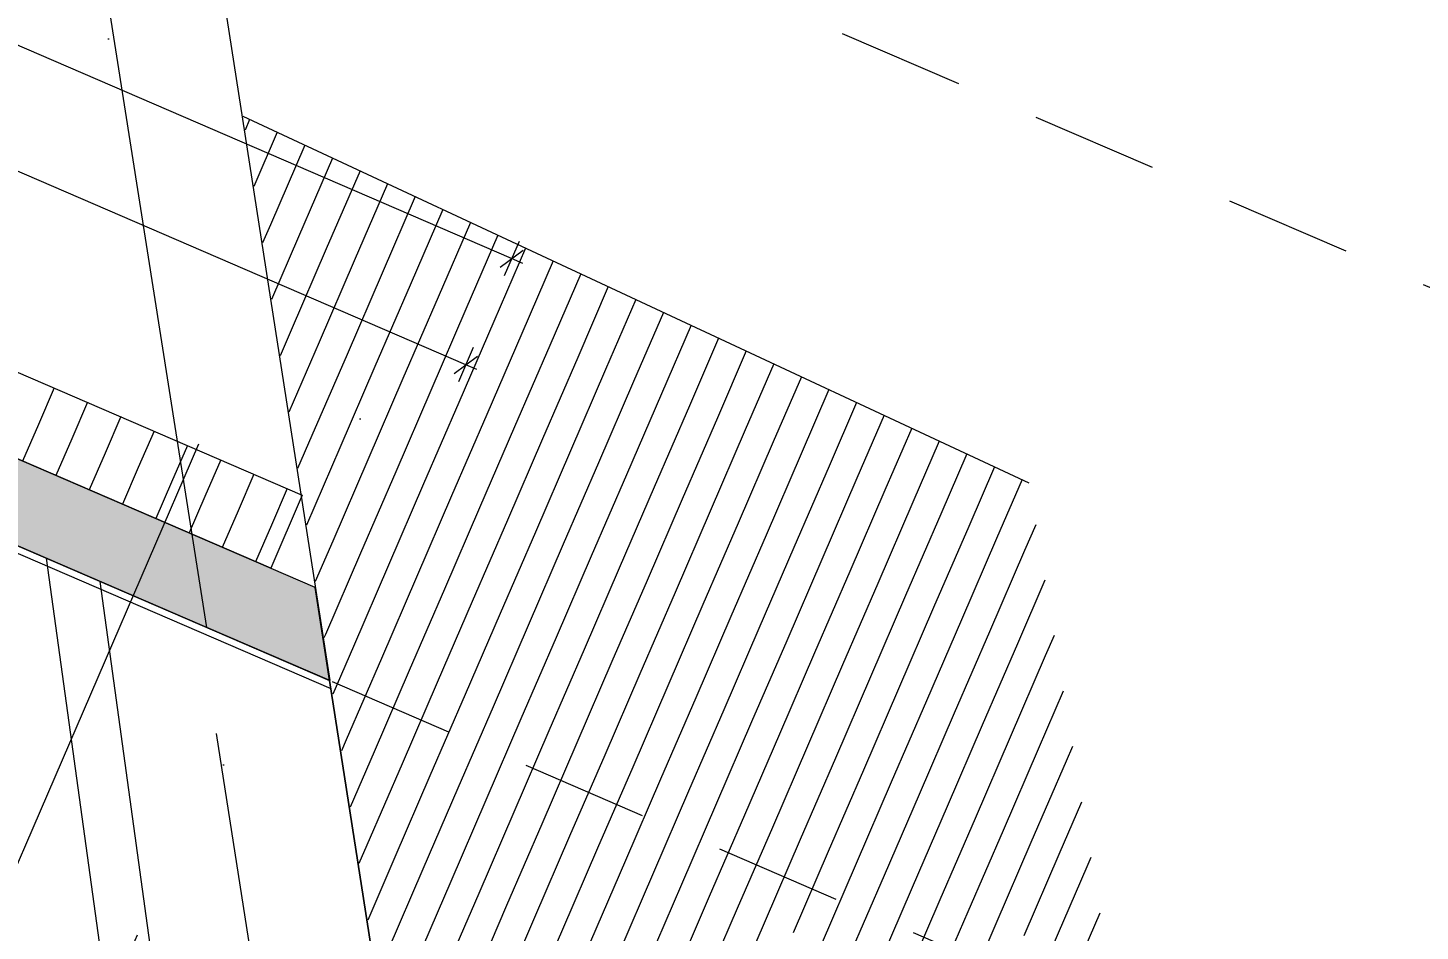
# Model space of a CAD drawing. Header units: millimetres. Extents: x 12535370 to 12592842, y 356201668 to 356234587.
# Drawn here: x 12554355 to 12557847, y 356222781 to 356225047 of the extents above; entities that cross this region are included whole.
import ezdxf
from ezdxf.enums import TextEntityAlignment as Align

# ---------------------------------------------------------------- set-up
doc = ezdxf.new("R2010")
doc.units = ezdxf.units.MM
doc.header["$MEASUREMENT"] = 0
doc.linetypes.add('Dashed Long', pattern=[529.166651, 317.499995, -211.666656])
doc.linetypes.add('Dot & Dashed', pattern=[6702.78, 3527.78, -1763.89, 0, -1411.11])
for name, color, linetype in [('New_045 Dachkonstruktionen', 7, 'Continuous'), ('New_255 Plangrafiken', 7, 'Continuous'), ('New_290 Raster _ Achsen', 7, 'Continuous'), ('New_GRUNDSTÜCKSGRENZE', 7, 'Continuous')]:
    doc.layers.add(name, color=color, linetype=linetype)
for name, color, linetype, lineweight in [('New_045 Dachkonstruktionen_Pen_No__1', 7, 'Continuous', 13), ('New_255 Plangrafiken_Pen_No__1', 7, 'Continuous', 13), ('New_255 Plangrafiken_Pen_No__39', 8, 'Continuous', 13), ('New_290 Raster _ Achsen_Pen_No__108', 7, 'Continuous', 13), ('New_Baulinie_Pen_No__21', 1, 'Continuous', 13), ('New_GRUNDSTÜCKSGRENZE_Pen_No__1', 7, 'Continuous', 13)]:
    doc.layers.add(name, color=color, linetype=linetype, lineweight=lineweight)
doc.layers.add('New_255 Plangrafiken_Pen_No__38', color=253, linetype='Continuous', lineweight=13, true_color=0xa2a2a2)
doc.styles.add('GENERATED_STYLE_1', font='arial.ttf')
doc.dimstyles.new('GENERATED_STYLE__1', dxfattribs={"dimtxt": 125, "dimasz": 47.5, "dimexe": 0.18, "dimexo": 2, "dimgap": 0, "dimtad": 1, "dimlfac": 0.001, "dimzin": 0, "dimdsep": 46, "dimtxsty": 'GENERATED_STYLE_1', "dimblk": 'ARROWHEAD_2', "dimblk1": 'ARROWHEAD_2', "dimblk2": 'ARROWHEAD_2', "dimcen": 0.09, "dimclrd": 7, "dimclre": 7, "dimclrt": 7, "dimadec": 0, "dimazin": 0, "dimtfac": 1, "dimtdec": 4, "dimtmove": 0, "dimatfit": 3, "dimfxl": 1, "dimtolj": 1, "dimtzin": 0, "dimarcsym": 0})

# ---------------------------------------------------------------- blocks, each defined once
blk = doc.blocks.new('Roof_1', base_point=(12552145.5, 356220991.7))
at = {"layer": 'New_045 Dachkonstruktionen_Pen_No__1', "color": 7, "linetype": 'Continuous', "lineweight": 13, "flags": 128}
for points in [[(12555111.4, 356223410.1), (12551499.4, 356224970.4)], [(12551502.8, 356224949.7), (12555114.6, 356223389.4)], [(12555111.4, 356223410.1), (12555443, 356221286.8)], [(12555114.6, 356223389.4), (12555111.4, 356223410.1)]]:
    blk.add_lwpolyline(points, dxfattribs=at)
blk = doc.blocks.new('*X15', base_point=(12240439.2, 356160438.4))
at = {"layer": 'New_255 Plangrafiken_Pen_No__39', "color": 8, "linetype": 'Continuous', "lineweight": 13}
for p, q in [((12554421.3, 356224143.9), (12554381.7, 356224052.1)), ((12554421.3, 356224143.9), (12554381.7, 356224052.1)), ((12554504.8, 356224107.8), (12554465.1, 356224016)), ((12554504.8, 356224107.8), (12554465.1, 356224016)), ((12554588.3, 356224071.8), (12554548.6, 356223980)), ((12554588.3, 356224071.8), (12554548.6, 356223980)), ((12554381.7, 356224052.1), (12554342, 356223960.3)), ((12554381.7, 356224052.1), (12554342, 356223960.3)), ((12554671.7, 356224035.7), (12554632.1, 356223943.9)), ((12554671.7, 356224035.7), (12554632.1, 356223943.9)), ((12554465.1, 356224016), (12554425.5, 356223924.2)), ((12554465.1, 356224016), (12554425.5, 356223924.2)), ((12554755.2, 356223999.6), (12554715.5, 356223907.8)), ((12554755.2, 356223999.6), (12554715.5, 356223907.8)), ((12554548.6, 356223980), (12554509, 356223888.2)), ((12554548.6, 356223980), (12554509, 356223888.2)), ((12554838.7, 356223963.6), (12554799, 356223871.8)), ((12554838.7, 356223963.6), (12554799, 356223871.8)), ((12554632.1, 356223943.9), (12554592.4, 356223852.1)), ((12554632.1, 356223943.9), (12554592.4, 356223852.1)), ((12554922.1, 356223927.5), (12554882.5, 356223835.7)), ((12554922.1, 356223927.5), (12554882.5, 356223835.7)), ((12554715.5, 356223907.8), (12554675.9, 356223816)), ((12554715.5, 356223907.8), (12554675.9, 356223816)), ((12554799, 356223871.8), (12554759.4, 356223780)), ((12554799, 356223871.8), (12554759.4, 356223780)), ((12555005.6, 356223891.5), (12554966, 356223799.7)), ((12555005.6, 356223891.5), (12554966, 356223799.7)), ((12554882.5, 356223835.7), (12554842.8, 356223743.9)), ((12554882.5, 356223835.7), (12554842.8, 356223743.9)), ((12554966, 356223799.7), (12554926.3, 356223707.9)), ((12554966, 356223799.7), (12554926.3, 356223707.9))]:
    blk.add_line(p, q, dxfattribs=at)
blk = doc.blocks.new('Fill_2', base_point=(12240439.2, 356160438.4))
at = {"layer": 'New_255 Plangrafiken_Pen_No__39', "color": 8, "linetype": 'Continuous', "lineweight": 13, "flags": 128}
blk.add_lwpolyline([(12554964.2, 356223691.5), (12544705.2, 356228123.2), (12544784.6, 356228306.8), (12555043.5, 356223875.1)], close=True, dxfattribs=at)
at = {"layer": 'New_255 Plangrafiken_Pen_No__39', "color": 8, "linetype": 'Continuous', "lineweight": 13}
blk.add_blockref('*X15', (12240439.2, 356160438.4), dxfattribs=at)
blk = doc.blocks.new('*X17', base_point=(12240439.2, 356160438.4))
at = {"layer": 'New_255 Plangrafiken_Pen_No__39', "color": 8, "linetype": 'Continuous', "lineweight": 13}
for p, q in [((12554911.4, 356224817.4), (12554900, 356224790.8)), ((12554911.4, 356224817.4), (12554900, 356224790.8)), ((12554980.6, 356224785.1), (12554921.9, 356224649.3)), ((12554980.6, 356224785.1), (12554921.9, 356224649.3)), ((12555049.8, 356224752.8), (12554963.5, 356224553)), ((12555049.8, 356224752.8), (12554963.5, 356224553)), ((12555119, 356224720.6), (12555033.6, 356224522.8)), ((12555119, 356224720.6), (12555033.6, 356224522.8)), ((12555188.2, 356224688.3), (12555103.6, 356224492.5)), ((12555188.2, 356224688.3), (12555103.6, 356224492.5)), ((12555257.4, 356224656), (12555173.7, 356224462.3)), ((12555257.4, 356224656), (12555173.7, 356224462.3)), ((12555326.6, 356224623.8), (12555243.7, 356224432)), ((12555326.6, 356224623.8), (12555243.7, 356224432)), ((12555395.7, 356224591.5), (12555313.8, 356224401.7)), ((12555395.7, 356224591.5), (12555313.8, 356224401.7)), ((12555464.9, 356224559.2), (12555383.8, 356224371.5)), ((12555464.9, 356224559.2), (12555383.8, 356224371.5)), ((12554963.5, 356224553), (12554943.9, 356224507.7)), ((12554963.5, 356224553), (12554943.9, 356224507.7)), ((12555033.6, 356224522.8), (12554965.9, 356224366.1)), ((12555033.6, 356224522.8), (12554965.9, 356224366.1)), ((12555534.1, 356224526.9), (12555453.9, 356224341.2)), ((12555534.1, 356224526.9), (12555453.9, 356224341.2)), ((12555103.6, 356224492.5), (12555015.5, 356224288.6)), ((12555103.6, 356224492.5), (12555015.5, 356224288.6)), ((12555603.3, 356224494.7), (12555523.9, 356224310.9)), ((12555603.3, 356224494.7), (12555523.9, 356224310.9)), ((12555173.7, 356224462.3), (12555085.6, 356224258.3)), ((12555173.7, 356224462.3), (12555085.6, 356224258.3)), ((12555672.5, 356224462.4), (12555594, 356224280.7)), ((12555672.5, 356224462.4), (12555594, 356224280.7)), ((12555243.7, 356224432), (12555155.6, 356224228.1)), ((12555243.7, 356224432), (12555155.6, 356224228.1)), ((12555741.7, 356224430.1), (12555664.1, 356224250.4)), ((12555741.7, 356224430.1), (12555664.1, 356224250.4)), ((12555313.8, 356224401.7), (12555225.7, 356224197.8)), ((12555313.8, 356224401.7), (12555225.7, 356224197.8)), ((12555810.9, 356224397.9), (12555734.1, 356224220.2)), ((12555810.9, 356224397.9), (12555734.1, 356224220.2)), ((12555383.8, 356224371.5), (12555295.7, 356224167.6)), ((12555383.8, 356224371.5), (12555295.7, 356224167.6)), ((12555880.1, 356224365.6), (12555804.2, 356224189.9)), ((12555880.1, 356224365.6), (12555804.2, 356224189.9)), ((12555453.9, 356224341.2), (12555365.8, 356224137.3)), ((12555453.9, 356224341.2), (12555365.8, 356224137.3)), ((12555523.9, 356224310.9), (12555435.9, 356224107)), ((12555523.9, 356224310.9), (12555435.9, 356224107)), ((12555949.2, 356224333.3), (12555874.2, 356224159.6)), ((12555949.2, 356224333.3), (12555874.2, 356224159.6)), ((12555015.5, 356224288.6), (12554987.9, 356224224.6)), ((12555015.5, 356224288.6), (12554987.9, 356224224.6)), ((12555594, 356224280.7), (12555505.9, 356224076.8)), ((12555594, 356224280.7), (12555505.9, 356224076.8)), ((12556018.4, 356224301.1), (12555944.3, 356224129.4)), ((12556018.4, 356224301.1), (12555944.3, 356224129.4)), ((12555085.6, 356224258.3), (12555009.8, 356224083)), ((12555085.6, 356224258.3), (12555009.8, 356224083)), ((12555664.1, 356224250.4), (12555576, 356224046.5)), ((12555664.1, 356224250.4), (12555576, 356224046.5)), ((12556087.6, 356224268.8), (12556014.3, 356224099.1)), ((12556087.6, 356224268.8), (12556014.3, 356224099.1)), ((12555155.6, 356224228.1), (12555067.6, 356224024.2)), ((12555155.6, 356224228.1), (12555067.6, 356224024.2)), ((12555734.1, 356224220.2), (12555646, 356224016.2)), ((12555734.1, 356224220.2), (12555646, 356224016.2)), ((12556156.8, 356224236.5), (12556084.4, 356224068.8)), ((12556156.8, 356224236.5), (12556084.4, 356224068.8)), ((12555225.7, 356224197.8), (12555137.6, 356223993.9)), ((12555225.7, 356224197.8), (12555137.6, 356223993.9)), ((12555804.2, 356224189.9), (12555716.1, 356223986)), ((12555804.2, 356224189.9), (12555716.1, 356223986)), ((12556226, 356224204.2), (12556154.4, 356224038.6)), ((12556226, 356224204.2), (12556154.4, 356224038.6)), ((12556295.2, 356224172), (12556224.5, 356224008.3)), ((12556295.2, 356224172), (12556224.5, 356224008.3)), ((12555295.7, 356224167.6), (12555207.7, 356223963.6)), ((12555295.7, 356224167.6), (12555207.7, 356223963.6)), ((12555365.8, 356224137.3), (12555277.7, 356223933.4)), ((12555365.8, 356224137.3), (12555277.7, 356223933.4)), ((12555874.2, 356224159.6), (12555786.1, 356223955.7)), ((12555874.2, 356224159.6), (12555786.1, 356223955.7)), ((12556364.4, 356224139.7), (12556294.5, 356223978.1)), ((12556364.4, 356224139.7), (12556294.5, 356223978.1)), ((12555435.9, 356224107), (12555347.8, 356223903.1)), ((12555435.9, 356224107), (12555347.8, 356223903.1)), ((12555944.3, 356224129.4), (12555856.2, 356223925.5)), ((12555944.3, 356224129.4), (12555856.2, 356223925.5)), ((12556433.6, 356224107.4), (12556364.6, 356223947.8)), ((12556433.6, 356224107.4), (12556364.6, 356223947.8)), ((12555505.9, 356224076.8), (12555417.8, 356223872.9)), ((12555505.9, 356224076.8), (12555417.8, 356223872.9)), ((12556014.3, 356224099.1), (12555926.2, 356223895.2)), ((12556014.3, 356224099.1), (12555926.2, 356223895.2)), ((12556084.4, 356224068.8), (12555996.3, 356223864.9)), ((12556084.4, 356224068.8), (12555996.3, 356223864.9)), ((12556502.7, 356224075.2), (12556434.6, 356223917.5)), ((12556502.7, 356224075.2), (12556434.6, 356223917.5)), ((12555576, 356224046.5), (12555487.9, 356223842.6)), ((12555576, 356224046.5), (12555487.9, 356223842.6)), ((12556154.4, 356224038.6), (12556066.3, 356223834.7)), ((12556154.4, 356224038.6), (12556066.3, 356223834.7)), ((12556571.9, 356224042.9), (12556504.7, 356223887.3)), ((12556571.9, 356224042.9), (12556504.7, 356223887.3)), ((12555067.6, 356224024.2), (12555031.8, 356223941.4)), ((12555067.6, 356224024.2), (12555031.8, 356223941.4)), ((12555646, 356224016.2), (12555557.9, 356223812.3)), ((12555646, 356224016.2), (12555557.9, 356223812.3)), ((12556224.5, 356224008.3), (12556136.4, 356223804.4)), ((12556224.5, 356224008.3), (12556136.4, 356223804.4)), ((12556641.1, 356224010.6), (12556574.8, 356223857)), ((12556641.1, 356224010.6), (12556574.8, 356223857)), ((12555137.6, 356223993.9), (12555053.8, 356223799.9)), ((12555137.6, 356223993.9), (12555053.8, 356223799.9)), ((12555207.7, 356223963.6), (12555119.6, 356223759.7)), ((12555207.7, 356223963.6), (12555119.6, 356223759.7)), ((12555716.1, 356223986), (12555628, 356223782.1)), ((12555716.1, 356223986), (12555628, 356223782.1)), ((12556294.5, 356223978.1), (12556206.5, 356223774.1)), ((12556294.5, 356223978.1), (12556206.5, 356223774.1)), ((12556710.3, 356223978.3), (12556644.8, 356223826.7)), ((12556710.3, 356223978.3), (12556644.8, 356223826.7)), ((12555277.7, 356223933.4), (12555189.6, 356223729.5)), ((12555277.7, 356223933.4), (12555189.6, 356223729.5)), ((12555786.1, 356223955.7), (12555698, 356223751.8)), ((12555786.1, 356223955.7), (12555698, 356223751.8)), ((12556364.6, 356223947.8), (12556276.5, 356223743.9)), ((12556364.6, 356223947.8), (12556276.5, 356223743.9)), ((12556779.5, 356223946.1), (12556714.9, 356223796.5)), ((12556779.5, 356223946.1), (12556714.9, 356223796.5)), ((12555347.8, 356223903.1), (12555259.7, 356223699.2)), ((12555347.8, 356223903.1), (12555259.7, 356223699.2)), ((12555856.2, 356223925.5), (12555768.1, 356223721.6)), ((12555856.2, 356223925.5), (12555768.1, 356223721.6)), ((12555926.2, 356223895.2), (12555838.2, 356223691.3)), ((12555926.2, 356223895.2), (12555838.2, 356223691.3)), ((12556434.6, 356223917.5), (12556346.6, 356223713.6)), ((12556434.6, 356223917.5), (12556346.6, 356223713.6)), ((12556848.7, 356223913.8), (12556784.9, 356223766.2)), ((12556848.7, 356223913.8), (12556784.9, 356223766.2)), ((12555417.8, 356223872.9), (12555329.7, 356223669)), ((12555417.8, 356223872.9), (12555329.7, 356223669)), ((12555996.3, 356223864.9), (12555908.2, 356223661)), ((12555996.3, 356223864.9), (12555908.2, 356223661)), ((12556504.7, 356223887.3), (12556416.6, 356223683.4)), ((12556504.7, 356223887.3), (12556416.6, 356223683.4)), ((12556574.8, 356223857), (12556486.7, 356223653.1)), ((12556574.8, 356223857), (12556486.7, 356223653.1)), ((12555487.9, 356223842.6), (12555399.8, 356223638.7)), ((12555487.9, 356223842.6), (12555399.8, 356223638.7)), ((12556066.3, 356223834.7), (12555978.3, 356223630.8)), ((12556066.3, 356223834.7), (12555978.3, 356223630.8)), ((12556644.8, 356223826.7), (12556556.7, 356223622.8)), ((12556644.8, 356223826.7), (12556556.7, 356223622.8)), ((12555557.9, 356223812.3), (12555469.8, 356223608.4)), ((12555557.9, 356223812.3), (12555469.8, 356223608.4)), ((12556136.4, 356223804.4), (12556048.3, 356223600.5)), ((12556136.4, 356223804.4), (12556048.3, 356223600.5)), ((12556714.9, 356223796.5), (12556626.8, 356223592.6)), ((12556714.9, 356223796.5), (12556626.8, 356223592.6)), ((12556882.9, 356223800.7), (12556855, 356223736)), ((12556882.9, 356223800.7), (12556855, 356223736)), ((12555119.6, 356223759.7), (12555075.8, 356223658.3)), ((12555119.6, 356223759.7), (12555075.8, 356223658.3)), ((12555628, 356223782.1), (12555539.9, 356223578.2)), ((12555628, 356223782.1), (12555539.9, 356223578.2)), ((12556206.5, 356223774.1), (12556118.4, 356223570.2)), ((12556206.5, 356223774.1), (12556118.4, 356223570.2)), ((12556784.9, 356223766.2), (12556696.8, 356223562.3)), ((12556784.9, 356223766.2), (12556696.8, 356223562.3)), ((12555189.6, 356223729.5), (12555101.5, 356223525.6)), ((12555189.6, 356223729.5), (12555101.5, 356223525.6)), ((12555698, 356223751.8), (12555610, 356223547.9)), ((12555698, 356223751.8), (12555610, 356223547.9)), ((12555768.1, 356223721.6), (12555680, 356223517.6)), ((12555768.1, 356223721.6), (12555680, 356223517.6)), ((12556276.5, 356223743.9), (12556188.4, 356223540)), ((12556276.5, 356223743.9), (12556188.4, 356223540)), ((12556855, 356223736), (12556766.9, 356223532.1)), ((12556855, 356223736), (12556766.9, 356223532.1)), ((12555259.7, 356223699.2), (12555171.6, 356223495.3)), ((12555259.7, 356223699.2), (12555171.6, 356223495.3)), ((12555838.2, 356223691.3), (12555750.1, 356223487.4)), ((12555838.2, 356223691.3), (12555750.1, 356223487.4)), ((12556346.6, 356223713.6), (12556258.5, 356223509.7)), ((12556346.6, 356223713.6), (12556258.5, 356223509.7)), ((12556416.6, 356223683.4), (12556328.5, 356223479.5)), ((12556416.6, 356223683.4), (12556328.5, 356223479.5)), ((12555329.7, 356223669), (12555241.7, 356223465)), ((12555329.7, 356223669), (12555241.7, 356223465)), ((12555908.2, 356223661), (12555820.1, 356223457.1)), ((12555908.2, 356223661), (12555820.1, 356223457.1)), ((12556486.7, 356223653.1), (12556398.6, 356223449.2)), ((12556486.7, 356223653.1), (12556398.6, 356223449.2)), ((12556905.9, 356223661.5), (12556836.9, 356223501.8)), ((12556905.9, 356223661.5), (12556836.9, 356223501.8)), ((12555399.8, 356223638.7), (12555311.7, 356223434.8)), ((12555399.8, 356223638.7), (12555311.7, 356223434.8)), ((12555978.3, 356223630.8), (12555890.2, 356223426.9)), ((12555978.3, 356223630.8), (12555890.2, 356223426.9)), ((12556556.7, 356223622.8), (12556468.6, 356223418.9)), ((12556556.7, 356223622.8), (12556468.6, 356223418.9)), ((12555469.8, 356223608.4), (12555381.8, 356223404.5)), ((12555469.8, 356223608.4), (12555381.8, 356223404.5)), ((12555539.9, 356223578.2), (12555451.8, 356223374.3)), ((12555539.9, 356223578.2), (12555451.8, 356223374.3)), ((12556048.3, 356223600.5), (12555960.2, 356223396.6)), ((12556048.3, 356223600.5), (12555960.2, 356223396.6)), ((12556626.8, 356223592.6), (12556538.7, 356223388.7)), ((12556626.8, 356223592.6), (12556538.7, 356223388.7)), ((12555610, 356223547.9), (12555521.9, 356223344)), ((12555610, 356223547.9), (12555521.9, 356223344)), ((12556118.4, 356223570.2), (12556030.3, 356223366.3)), ((12556118.4, 356223570.2), (12556030.3, 356223366.3)), ((12556696.8, 356223562.3), (12556608.7, 356223358.4)), ((12556696.8, 356223562.3), (12556608.7, 356223358.4)), ((12555101.5, 356223525.6), (12555097.7, 356223516.8)), ((12555101.5, 356223525.6), (12555097.7, 356223516.8)), ((12555680, 356223517.6), (12555591.9, 356223313.7)), ((12555680, 356223517.6), (12555591.9, 356223313.7)), ((12556188.4, 356223540), (12556100.3, 356223336.1)), ((12556188.4, 356223540), (12556100.3, 356223336.1)), ((12556258.5, 356223509.7), (12556170.4, 356223305.8)), ((12556258.5, 356223509.7), (12556170.4, 356223305.8)), ((12556766.9, 356223532.1), (12556678.8, 356223328.1)), ((12556766.9, 356223532.1), (12556678.8, 356223328.1)), ((12556928.9, 356223522.3), (12556907, 356223471.5)), ((12556928.9, 356223522.3), (12556907, 356223471.5)), ((12555171.6, 356223495.3), (12555119.7, 356223375.2)), ((12555171.6, 356223495.3), (12555119.7, 356223375.2)), ((12555750.1, 356223487.4), (12555662, 356223283.5)), ((12555750.1, 356223487.4), (12555662, 356223283.5)), ((12556328.5, 356223479.5), (12556240.4, 356223275.5)), ((12556328.5, 356223479.5), (12556240.4, 356223275.5)), ((12556836.9, 356223501.8), (12556748.9, 356223297.9)), ((12556836.9, 356223501.8), (12556748.9, 356223297.9)), ((12555241.7, 356223465), (12555153.6, 356223261.1)), ((12555241.7, 356223465), (12555153.6, 356223261.1)), ((12555820.1, 356223457.1), (12555732, 356223253.2)), ((12555820.1, 356223457.1), (12555732, 356223253.2)), ((12556398.6, 356223449.2), (12556310.5, 356223245.3)), ((12556398.6, 356223449.2), (12556310.5, 356223245.3)), ((12556907, 356223471.5), (12556818.9, 356223267.6)), ((12556907, 356223471.5), (12556818.9, 356223267.6)), ((12555311.7, 356223434.8), (12555223.6, 356223230.9)), ((12555311.7, 356223434.8), (12555223.6, 356223230.9)), ((12555381.8, 356223404.5), (12555293.7, 356223200.6)), ((12555381.8, 356223404.5), (12555293.7, 356223200.6)), ((12555890.2, 356223426.9), (12555802.1, 356223222.9)), ((12555890.2, 356223426.9), (12555802.1, 356223222.9)), ((12556468.6, 356223418.9), (12556380.6, 356223215)), ((12556468.6, 356223418.9), (12556380.6, 356223215)), ((12555451.8, 356223374.3), (12555363.7, 356223170.3)), ((12555451.8, 356223374.3), (12555363.7, 356223170.3)), ((12555960.2, 356223396.6), (12555872.1, 356223192.7)), ((12555960.2, 356223396.6), (12555872.1, 356223192.7)), ((12556538.7, 356223388.7), (12556450.6, 356223184.8)), ((12556538.7, 356223388.7), (12556450.6, 356223184.8)), ((12556951.9, 356223383.1), (12556889, 356223237.4)), ((12556951.9, 356223383.1), (12556889, 356223237.4)), ((12555521.9, 356223344), (12555433.8, 356223140.1)), ((12555521.9, 356223344), (12555433.8, 356223140.1)), ((12556030.3, 356223366.3), (12555942.2, 356223162.4)), ((12556030.3, 356223366.3), (12555942.2, 356223162.4)), ((12556100.3, 356223336.1), (12556012.3, 356223132.2)), ((12556100.3, 356223336.1), (12556012.3, 356223132.2)), ((12556608.7, 356223358.4), (12556520.7, 356223154.5)), ((12556608.7, 356223358.4), (12556520.7, 356223154.5)), ((12555591.9, 356223313.7), (12555503.8, 356223109.8)), ((12555591.9, 356223313.7), (12555503.8, 356223109.8)), ((12556170.4, 356223305.8), (12556082.3, 356223101.9)), ((12556170.4, 356223305.8), (12556082.3, 356223101.9)), ((12556678.8, 356223328.1), (12556590.7, 356223124.2)), ((12556678.8, 356223328.1), (12556590.7, 356223124.2)), ((12555662, 356223283.5), (12555573.9, 356223079.6)), ((12555662, 356223283.5), (12555573.9, 356223079.6)), ((12556240.4, 356223275.5), (12556152.4, 356223071.6)), ((12556240.4, 356223275.5), (12556152.4, 356223071.6)), ((12556748.9, 356223297.9), (12556660.8, 356223094)), ((12556748.9, 356223297.9), (12556660.8, 356223094)), ((12556818.9, 356223267.6), (12556730.8, 356223063.7)), ((12556818.9, 356223267.6), (12556730.8, 356223063.7)), ((12555153.6, 356223261.1), (12555141.7, 356223233.6)), ((12555153.6, 356223261.1), (12555141.7, 356223233.6)), ((12555223.6, 356223230.9), (12555163.7, 356223092.1)), ((12555223.6, 356223230.9), (12555163.7, 356223092.1)), ((12555732, 356223253.2), (12555643.9, 356223049.3)), ((12555732, 356223253.2), (12555643.9, 356223049.3)), ((12556310.5, 356223245.3), (12556222.4, 356223041.4)), ((12556310.5, 356223245.3), (12556222.4, 356223041.4)), ((12556889, 356223237.4), (12556800.9, 356223033.4)), ((12556889, 356223237.4), (12556800.9, 356223033.4)), ((12556974.9, 356223243.9), (12556959, 356223207.1)), ((12556974.9, 356223243.9), (12556959, 356223207.1)), ((12555293.7, 356223200.6), (12555205.6, 356222996.7)), ((12555293.7, 356223200.6), (12555205.6, 356222996.7)), ((12555802.1, 356223222.9), (12555714, 356223019)), ((12555802.1, 356223222.9), (12555714, 356223019)), ((12556380.6, 356223215), (12556292.5, 356223011.1)), ((12556380.6, 356223215), (12556292.5, 356223011.1)), ((12556959, 356223207.1), (12556870.9, 356223003.2)), ((12556959, 356223207.1), (12556870.9, 356223003.2)), ((12555363.7, 356223170.3), (12555275.6, 356222966.4)), ((12555363.7, 356223170.3), (12555275.6, 356222966.4)), ((12555872.1, 356223192.7), (12555784.1, 356222988.8)), ((12555872.1, 356223192.7), (12555784.1, 356222988.8)), ((12555942.2, 356223162.4), (12555854.1, 356222958.5)), ((12555942.2, 356223162.4), (12555854.1, 356222958.5)), ((12556450.6, 356223184.8), (12556362.5, 356222980.8)), ((12556450.6, 356223184.8), (12556362.5, 356222980.8)), ((12555433.8, 356223140.1), (12555345.7, 356222936.2)), ((12555433.8, 356223140.1), (12555345.7, 356222936.2)), ((12556012.3, 356223132.2), (12555924.2, 356222928.2)), ((12556012.3, 356223132.2), (12555924.2, 356222928.2)), ((12556520.7, 356223154.5), (12556432.6, 356222950.6)), ((12556520.7, 356223154.5), (12556432.6, 356222950.6)), ((12556590.7, 356223124.2), (12556502.6, 356222920.3)), ((12556590.7, 356223124.2), (12556502.6, 356222920.3)), ((12555503.8, 356223109.8), (12555415.8, 356222905.9)), ((12555503.8, 356223109.8), (12555415.8, 356222905.9)), ((12556082.3, 356223101.9), (12555994.2, 356222898)), ((12556082.3, 356223101.9), (12555994.2, 356222898)), ((12556660.8, 356223094), (12556572.7, 356222890.1)), ((12556660.8, 356223094), (12556572.7, 356222890.1)), ((12556997.9, 356223104.7), (12556941, 356222972.9)), ((12556997.9, 356223104.7), (12556941, 356222972.9)), ((12555573.9, 356223079.6), (12555485.8, 356222875.6)), ((12555573.9, 356223079.6), (12555485.8, 356222875.6)), ((12556152.4, 356223071.6), (12556064.3, 356222867.7)), ((12556152.4, 356223071.6), (12556064.3, 356222867.7)), ((12556730.8, 356223063.7), (12556642.7, 356222859.8)), ((12556730.8, 356223063.7), (12556642.7, 356222859.8)), ((12555643.9, 356223049.3), (12555555.9, 356222845.4)), ((12555643.9, 356223049.3), (12555555.9, 356222845.4)), ((12555714, 356223019), (12555625.9, 356222815.1)), ((12555714, 356223019), (12555625.9, 356222815.1)), ((12556222.4, 356223041.4), (12556134.3, 356222837.5)), ((12556222.4, 356223041.4), (12556134.3, 356222837.5)), ((12556800.9, 356223033.4), (12556712.8, 356222829.5)), ((12556800.9, 356223033.4), (12556712.8, 356222829.5)), ((12555205.6, 356222996.7), (12555185.6, 356222950.5)), ((12555205.6, 356222996.7), (12555185.6, 356222950.5)), ((12555784.1, 356222988.8), (12555696, 356222784.9)), ((12555784.1, 356222988.8), (12555696, 356222784.9)), ((12556292.5, 356223011.1), (12556204.4, 356222807.2)), ((12556292.5, 356223011.1), (12556204.4, 356222807.2)), ((12556870.9, 356223003.2), (12556782.8, 356222799.3)), ((12556870.9, 356223003.2), (12556782.8, 356222799.3)), ((12555275.6, 356222966.4), (12555207.6, 356222808.9)), ((12555275.6, 356222966.4), (12555207.6, 356222808.9)), ((12555854.1, 356222958.5), (12555766, 356222754.6)), ((12555854.1, 356222958.5), (12555766, 356222754.6)), ((12556362.5, 356222980.8), (12556274.4, 356222776.9)), ((12556362.5, 356222980.8), (12556274.4, 356222776.9)), ((12556432.6, 356222950.6), (12556344.5, 356222746.7)), ((12556432.6, 356222950.6), (12556344.5, 356222746.7)), ((12556941, 356222972.9), (12556852.9, 356222769)), ((12556941, 356222972.9), (12556852.9, 356222769)), ((12557020.9, 356222965.5), (12557011, 356222942.7)), ((12557020.9, 356222965.5), (12557011, 356222942.7)), ((12555345.7, 356222936.2), (12555257.6, 356222732.3)), ((12555345.7, 356222936.2), (12555257.6, 356222732.3)), ((12555924.2, 356222928.2), (12555836.1, 356222724.3)), ((12555924.2, 356222928.2), (12555836.1, 356222724.3)), ((12556502.6, 356222920.3), (12556414.5, 356222716.4)), ((12556502.6, 356222920.3), (12556414.5, 356222716.4)), ((12557011, 356222942.7), (12556923, 356222738.7)), ((12557011, 356222942.7), (12556923, 356222738.7)), ((12555415.8, 356222905.9), (12555327.7, 356222702)), ((12555415.8, 356222905.9), (12555327.7, 356222702)), ((12555994.2, 356222898), (12555906.1, 356222694.1)), ((12555994.2, 356222898), (12555906.1, 356222694.1)), ((12556572.7, 356222890.1), (12556484.6, 356222686.1)), ((12556572.7, 356222890.1), (12556484.6, 356222686.1)), ((12555485.8, 356222875.6), (12555397.7, 356222671.7)), ((12555485.8, 356222875.6), (12555397.7, 356222671.7)), ((12555555.9, 356222845.4), (12555467.8, 356222641.5)), ((12555555.9, 356222845.4), (12555467.8, 356222641.5)), ((12556064.3, 356222867.7), (12555976.2, 356222663.8)), ((12556064.3, 356222867.7), (12555976.2, 356222663.8)), ((12556642.7, 356222859.8), (12556554.7, 356222655.9)), ((12556642.7, 356222859.8), (12556554.7, 356222655.9)), ((12555625.9, 356222815.1), (12555537.8, 356222611.2)), ((12555625.9, 356222815.1), (12555537.8, 356222611.2)), ((12556134.3, 356222837.5), (12556046.2, 356222633.5)), ((12556134.3, 356222837.5), (12556046.2, 356222633.5)), ((12556712.8, 356222829.5), (12556624.7, 356222625.6)), ((12556712.8, 356222829.5), (12556624.7, 356222625.6)), ((12557043.9, 356222826.3), (12556993, 356222708.5)), ((12557043.9, 356222826.3), (12556993, 356222708.5)), ((12555696, 356222784.9), (12555607.9, 356222580.9)), ((12555696, 356222784.9), (12555607.9, 356222580.9)), ((12556204.4, 356222807.2), (12556116.3, 356222603.3)), ((12556204.4, 356222807.2), (12556116.3, 356222603.3)), ((12556782.8, 356222799.3), (12556694.8, 356222595.4)), ((12556782.8, 356222799.3), (12556694.8, 356222595.4))]:
    blk.add_line(p, q, dxfattribs=at)
blk = doc.blocks.new('Fill_3', base_point=(12240439.2, 356160438.4))
at = {"layer": 'New_255 Plangrafiken_Pen_No__39', "color": 8, "linetype": 'Continuous', "lineweight": 13}
blk.add_blockref('*X17', (12240439.2, 356160438.4), dxfattribs=at)
blk = doc.blocks.new('Standard grid marker[35]', base_point=(12542916.7, 356228351.1))
at = {"layer": 'New_290 Raster _ Achsen_Pen_No__108', "color": 7, "linetype": 'Dot & Dashed', "lineweight": 13}
blk.add_line((12543834.8, 356227954.6), (12564850.8, 356218876), dxfattribs=at)
at = {"layer": 'New_290 Raster _ Achsen_Pen_No__108', "color": 7, "lineweight": 13, "style": 'GENERATED_STYLE_1'}
for tag, p in [('AC_MarkerText_1_0', (12542799.4, 356228486.6)), ('AC_MarkerText_1_1', (12565972.8, 356218476.1))]:
    blk.add_attdef(tag, text='', height=150, rotation=336.6365, dxfattribs=at).set_placement(p, align=Align.TOP_CENTER)
blk = doc.blocks.new('Standard grid marker[37]', base_point=(12557683.4, 356229842.1))
at = {"layer": 'New_290 Raster _ Achsen_Pen_No__108', "color": 7, "linetype": 'Dot & Dashed', "lineweight": 13}
blk.add_line((12557286.9, 356228924.1), (12549224.7, 356210261), dxfattribs=at)
at = {"layer": 'New_290 Raster _ Achsen_Pen_No__108', "color": 7, "lineweight": 13, "style": 'GENERATED_STYLE_1'}
for tag, p in [('AC_MarkerText_1_0', (12557796.2, 356230068.8)), ('AC_MarkerText_1_1', (12548802.1, 356209248.4))]:
    blk.add_attdef(tag, text='', height=150, rotation=336.6365, dxfattribs=at).set_placement(p, align=Align.TOP_CENTER)
blk = doc.blocks.new('Standard grid marker[38]', base_point=(12557581.8, 356205556.1))
at = {"layer": 'New_290 Raster _ Achsen_Pen_No__108', "color": 7, "linetype": 'Dot & Dashed', "lineweight": 13}
blk.add_line((12557428.3, 356206544.2), (12554130.1, 356227771.8), dxfattribs=at)
at = {"layer": 'New_290 Raster _ Achsen_Pen_No__108', "color": 7, "lineweight": 13, "style": 'GENERATED_STYLE_1'}
for tag, p in [('AC_MarkerText_1_1', (12553993, 356228998.9)), ('AC_MarkerText_1_0', (12557652, 356205449.2))]:
    blk.add_attdef(tag, text='', height=150, rotation=336.6365, dxfattribs=at).set_placement(p, align=Align.TOP_CENTER)
blk = doc.blocks.new('Polyline_1', base_point=(12547951.5, 356208754.5))
at = {"layer": 'New_255 Plangrafiken_Pen_No__1', "color": 7, "linetype": 'Dot & Dashed', "lineweight": 13, "flags": 128}
blk.add_lwpolyline([(12547951.5, 356208754.5), (12548158.4, 356208665.1), (12555622.5, 356225943.9), (12555614.4, 356225947.5)], dxfattribs=at)
blk = doc.blocks.new('*D168', base_point=(12240439.2, 356160438.4))
at = {"layer": 'New_GRUNDSTÜCKSGRENZE_Pen_No__1', "color": 7, "linetype": 'Continuous', "lineweight": 13, "transparency": 16777216}
for p, q in [((12551812.5, 356225740.6), (12551870.4, 356225783.6)), ((12555453.4, 356224201.8), (12551841.4, 356225762.1)), ((12555472, 356224244.8), (12555434.8, 356224158.8)), ((12555424.5, 356224180.3), (12555482.4, 356224223.3)), ((12555481.5, 356224189.7), (12555453.4, 356224201.8))]:
    blk.add_line(p, q, dxfattribs=at)
at = {"layer": 'New_GRUNDSTÜCKSGRENZE_Pen_No__1', "color": 7, "lineweight": 13, "transparency": 16777216, "insert": (12553463.4, 356225056), "char_height": 125, "attachment_point": 7, "rotation": 336.6365, "style": 'GENERATED_STYLE_1'}
blk.add_mtext('\\A1;{\\pql;\\fArial|b0|i0|c0|p0;\\W1.000000;3,93\\fArial|b0|i0|c0|p0;\\W1.000000;\\A1{\\H.66x;\\S5^  ;}}', dxfattribs=at)
blk = doc.blocks.new('ARROWHEAD_2')
at = {"color": 0, "linetype": 'Continuous', "lineweight": 0}
for p, q in [((0, 0), (-1, 0)), ((-0.378, -0.655), (0.378, 0.655))]:
    blk.add_line(p, q, dxfattribs=at)
blk = doc.blocks.new('*D169', base_point=(12240439.2, 356160438.4))
at = {"layer": 'New_GRUNDSTÜCKSGRENZE_Pen_No__1', "color": 7, "linetype": 'Continuous', "lineweight": 13, "transparency": 16777216}
for p, q in [((12548353.1, 356227269), (12544968, 356228731.3)), ((12548324.1, 356227247.5), (12548382, 356227290.6)), ((12548371.7, 356227312.1), (12548334.5, 356227226)), ((12551841.4, 356225762.1), (12548353.1, 356227269)), ((12551812.5, 356225740.6), (12551870.4, 356225783.6)), ((12551860, 356225805.1), (12551822.8, 356225719.1)), ((12555453.4, 356224201.8), (12551841.4, 356225762.1))]:
    blk.add_line(p, q, dxfattribs=at)
at = {"layer": 'New_GRUNDSTÜCKSGRENZE_Pen_No__1', "color": 7, "lineweight": 13, "transparency": 16777216, "insert": (12549954, 356226604.7), "char_height": 125, "attachment_point": 7, "rotation": 336.6365, "style": 'GENERATED_STYLE_1'}
blk.add_mtext('\\A1;{\\pql;\\fArial|b0|i0|c0|p0;\\W1.000000;3,80}', dxfattribs=at)
blk = doc.blocks.new('*D171', base_point=(12240439.2, 356160438.4))
at = {"layer": 'New_GRUNDSTÜCKSGRENZE_Pen_No__1', "color": 7, "linetype": 'Continuous', "lineweight": 13, "transparency": 16777216}
for p, q in [((12545101.7, 356229040.8), (12545064.5, 356228954.8)), ((12545112, 356229019.3), (12545054.1, 356228976.3)), ((12545083.1, 356228997.8), (12545055, 356229009.9)), ((12555568.5, 356224468.3), (12545083.1, 356228997.8)), ((12555539.6, 356224446.7), (12555597.5, 356224489.8)), ((12555587.1, 356224511.3), (12555549.9, 356224425.2)), ((12555596.6, 356224456.1), (12555568.5, 356224468.3))]:
    blk.add_line(p, q, dxfattribs=at)
at = {"layer": 'New_GRUNDSTÜCKSGRENZE_Pen_No__1', "color": 7, "lineweight": 13, "transparency": 16777216, "insert": (12550144.6, 356226838.5), "char_height": 125, "attachment_point": 7, "rotation": 336.6365, "style": 'GENERATED_STYLE_1'}
blk.add_mtext('\\A1;{\\pql;\\fArial|b0|i0|c0|p0;\\W1.000000;11,42}', dxfattribs=at)
blk = doc.blocks.new('*D175', base_point=(12240439.2, 356160438.4))
at = {"layer": 'New_GRUNDSTÜCKSGRENZE_Pen_No__1', "color": 7, "linetype": 'Continuous', "lineweight": 13, "transparency": 16777216}
for p, q in [((12558057.6, 356223871.2), (12558052.9, 356223901.4)), ((12558103.9, 356223878.4), (12558011.3, 356223863.9)), ((12558091.3, 356223858.2), (12558023.9, 356223884.2)), ((12560800.1, 356206349.1), (12558057.6, 356223871.2)), ((12560766.5, 356206362.1), (12560833.8, 356206336.1)), ((12560846.5, 356206356.4), (12560753.8, 356206341.9)), ((12560804.9, 356206318.9), (12560800.1, 356206349.1))]:
    blk.add_line(p, q, dxfattribs=at)
at = {"layer": 'New_GRUNDSTÜCKSGRENZE_Pen_No__1', "color": 7, "lineweight": 13, "transparency": 16777216, "insert": (12559385.9, 356215352.4), "char_height": 125, "attachment_point": 7, "rotation": 278.8957, "style": 'GENERATED_STYLE_1'}
blk.add_mtext('\\A1;{\\pql;\\fArial|b0|i0|c0|p0;\\W1.000000;17,73\\fArial|b0|i0|c0|p0;\\W1.000000;\\A1{\\H.66x;\\S5^  ;}}', dxfattribs=at)

msp = doc.modelspace()

# ---------------------------------------------------------------- block references
at = {"layer": 'New_045 Dachkonstruktionen', "color": 7, "linetype": 'Continuous', "lineweight": 13}
msp.add_blockref('Roof_1', (12552145.542, 356220991.716), dxfattribs=at)

# ---------------------------------------------------------------- next in the draw order: hatches: boundary and pattern name
at = {"layer": 'New_255 Plangrafiken_Pen_No__1', "linetype": 'Continuous', "lineweight": 13}
h = msp.add_hatch(dxfattribs=at)
h.set_pattern_fill('DOUBLE_1_8', style=0, pattern_type=2)
h.set_pattern_definition([(97.84, (12553471.2, 356223128.6), (-1162.25, 181.06), []), (97.84, (12553342, 356223148.7), (-1162.25, 181.06), [])])
h.paths.add_polyline_path([(12555111.397, 356223410.052), (12551499.404, 356224970.373), (12551833.53, 356222846.034), (12553445.849, 356222149.539), (12553499.272, 356222273.207), (12554640.84, 356221780.069), (12554587.417, 356221656.4), (12555442.973, 356221286.814)])
at = {"layer": 'New_255 Plangrafiken_Pen_No__38', "linetype": 'Continuous', "lineweight": 13, "true_color": 0xa2a2a2}
msp.add_hatch(color=253, dxfattribs=at).paths.add_polyline_path([(12544625.934, 356227939.598), (12555111.397, 356223410.052), (12555076.056, 356223643.182), (12544705.247, 356228123.199)])

# ---------------------------------------------------------------- next in the draw order: linework, layer by layer
at = {"layer": 'New_255 Plangrafiken_Pen_No__1', "color": 7, "linetype": 'Continuous', "lineweight": 13}
msp.add_line((12554894.635, 356224825.224), (12556865.564, 356223905.921), dxfattribs=at)
at = {"layer": 'New_255 Plangrafiken_Pen_No__1', "color": 7, "linetype": 'Continuous', "lineweight": 13, "flags": 128}
for points in [[(12544625.934, 356227939.598), (12555111.397, 356223410.052), (12555076.056, 356223643.182), (12544705.247, 356228123.199)], [(12555111.397, 356223410.052), (12551499.404, 356224970.373), (12551833.53, 356222846.034), (12553445.849, 356222149.539), (12553499.272, 356222273.207), (12554640.84, 356221780.069), (12554587.417, 356221656.4), (12555442.973, 356221286.814)]]:
    msp.add_lwpolyline(points, close=True, dxfattribs=at)
at = {"layer": 'New_255 Plangrafiken_Pen_No__39', "color": 8, "linetype": 'Continuous', "lineweight": 13}
msp.add_lwpolyline([(12550829.999, 356231843.309), (12550896.492, 356232135.848), (12553859.493, 356231462.367), (12555112.343, 356223409.643), (12554804.32, 356223542.704), (12553594.804, 356231214.878)], close=True, dxfattribs=at)
at = {"layer": 'New_Baulinie_Pen_No__21', "color": 1, "linetype": 'Dashed Long', "lineweight": 13}
for points in [[(12542309.86, 356231118.774), (12559650.986, 356223627.657), (12558704.946, 356230146.433)], [(12541516.719, 356229282.727), (12561182.515, 356220787.43)]]:
    msp.add_lwpolyline(points, dxfattribs=at)

# ---------------------------------------------------------------- next in the draw order: block references
at = {"layer": 'New_255 Plangrafiken', "color": 7, "linetype": 'Dot & Dashed', "lineweight": 13}
msp.add_blockref('Polyline_1', (12547951.47, 356208754.471), dxfattribs=at)
at = {"layer": 'New_255 Plangrafiken_Pen_No__39', "color": 8, "linetype": 'Continuous', "lineweight": 13}
for name in ['Fill_2', 'Fill_3']:
    msp.add_blockref(name, (12240439.157, 356160438.356), dxfattribs=at)
at = {"layer": 'New_290 Raster _ Achsen', "color": 7, "linetype": 'Continuous', "lineweight": 13}
for name, p in [('Standard grid marker[37]', (12557683.441, 356229842.076)), ('Standard grid marker[38]', (12557581.816, 356205556.091)), ('Standard grid marker[35]', (12542916.746, 356228351.144))]:
    msp.add_blockref(name, p, dxfattribs=at)

# ---------------------------------------------------------------- next in the draw order: dimensions: what is measured, and where the dimension line sits
at = {"layer": 'New_GRUNDSTÜCKSGRENZE', "color": 7, "linetype": 'Continuous', "lineweight": 13}
for base, p1, p2, angle, picture, middle, turn in [((12545083.061, 356228997.804), (12555111.397, 356223410.052), (12544625.934, 356227939.598), 156.636458, '*D171', (12550361.642, 356226812.86), 336.636458), ((12548353.062, 356227269.024), (12551499.404, 356224970.373), (12548011.044, 356226477.286), 156.636458, '*D169', (12550127.349, 356226597.877), 336.636458), ((12551841.421, 356225762.111), (12555111.397, 356223410.052), (12551499.404, 356224970.373), 156.636458, '*D168', (12553803.128, 356225010.001), 336.636458), ((12558057.61, 356223871.19), (12557854.794, 356205888.099), (12555111.397, 356223410.052), 98.895694, '*D175', (12559535.694, 356214993.547), 278.895694)]:
    dim = msp.add_linear_dim(base=base, p1=p1, p2=p2, angle=angle, dimstyle='GENERATED_STYLE__1', dxfattribs=at)
    dim.commit()
    dim.dimension.update_dxf_attribs({"geometry": picture, "text_midpoint": middle, "dimtype": 160, "text_rotation": turn})

doc.saveas('drawing.dxf')
